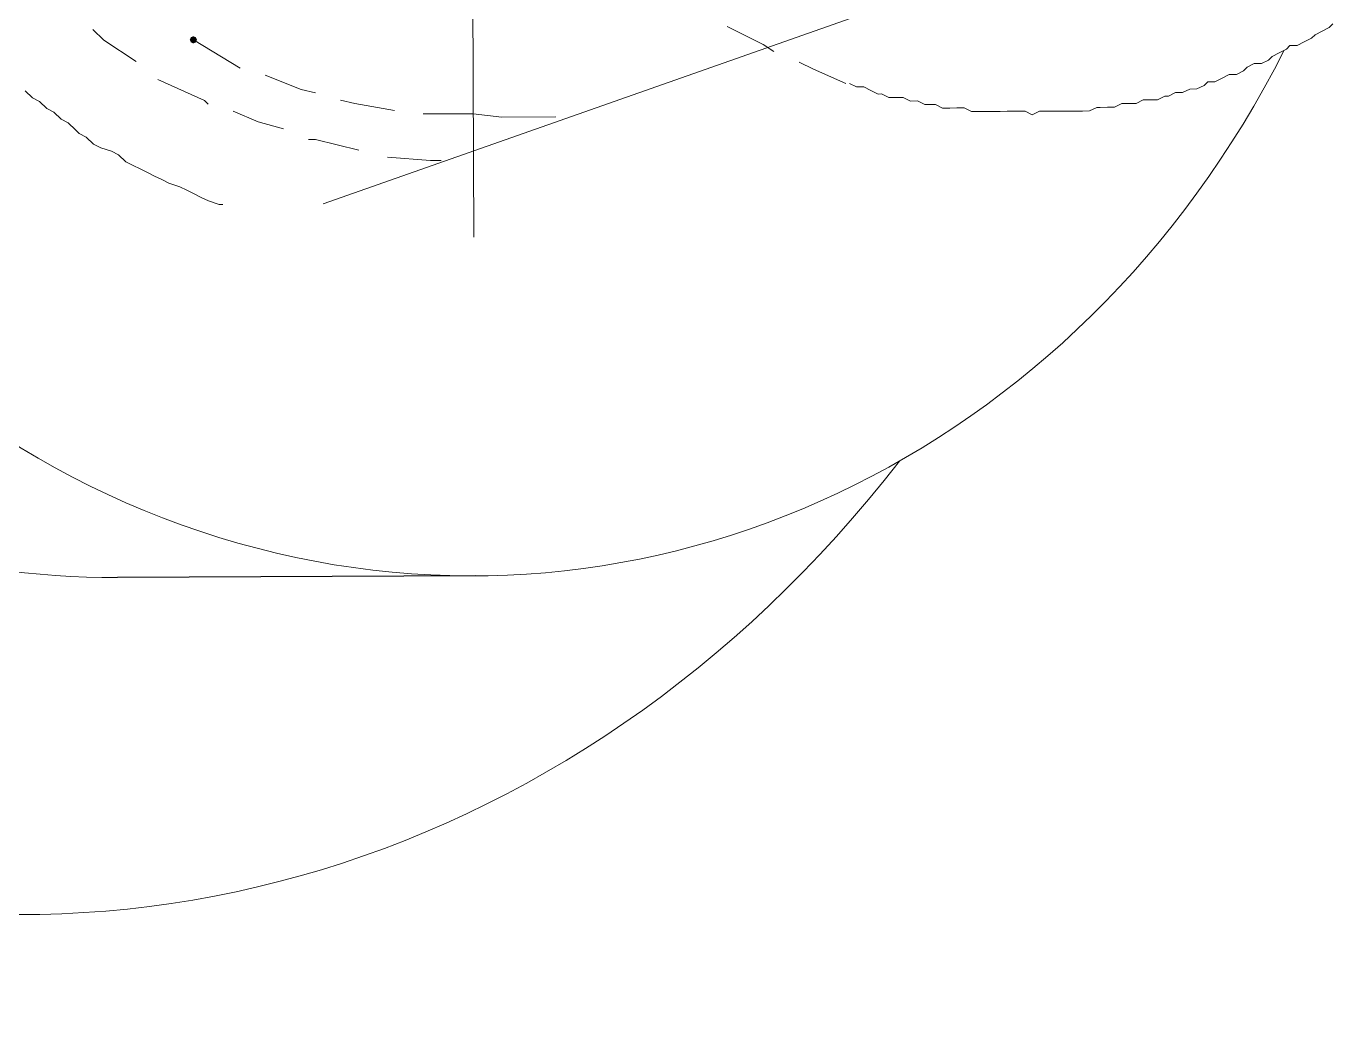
# Model space of a CAD drawing. Header units: millimetres. Extents: x 89051 to 218395, y -330386 to -125649.
# Drawn here: x 100704.91 to 100749.03, y -127070.32 to -127036.55 of the extents above; entities that cross this region are included whole.
import ezdxf

# ---------------------------------------------------------------- set-up
doc = ezdxf.new("R2010")
doc.units = ezdxf.units.MM
doc.header["$LTSCALE"] = 13
for name, pattern in [('1 实线', [0]), ('ACAD_ISO04W100', [30, 24, -3, 0, -3]), ('CENTER', [50.8, 31.75, -6.35, 6.35, -6.35])]:
    doc.linetypes.add(name, pattern=pattern)
doc.layers.get('0').update_dxf_attribs({"color": 1, "linetype": 'CENTER'})
doc.layers.add('C00-00-00', color=7, linetype='Continuous')
doc.layers.add('粗实线', color=4, linetype='Continuous')
doc.layers.add('标注、文本', color=3, linetype='Continuous', lineweight=25)

msp = doc.modelspace()

# ---------------------------------------------------------------- hatches: boundary and pattern name
at = {"layer": 'C00-00-00'}
h = msp.add_hatch(color=256, dxfattribs=at)
h.dxf.hatch_style = 2
h.paths.add_polyline_path([(100710.433, -127037.012), (100710.469, -127037.098), (100710.554, -127037.133), (100710.64, -127037.097), (100710.675, -127037.011), (100710.639, -127036.926), (100710.553, -127036.891), (100710.468, -127036.927)])

# ---------------------------------------------------------------- linework, layer by layer
at = {"color": 7, "linetype": '1 实线', "lineweight": 0, "extrusion": (0, 0, -1)}
for centre, major_axis, ratio, start_param, end_param in [((100704.687, -127020.581), (-0.209, 45.982), 0.866025, 2.304713, 7.120065), ((100719.918, -127020.512), (0.157, -34.608), 0.908418, 5.225125, 10.48821), ((100707.833, -127020.567), (0.157, -34.608), 0.908418, 6.283185, 9.424778)]:
    msp.add_ellipse(centre, major_axis=major_axis, ratio=ratio, start_param=start_param, end_param=end_param, dxfattribs=at)
at = {"layer": 'C00-00-00', "lineweight": 15}
for points in [[(100714.935, -127042.558), (100737.89, -127034.468)], [(100707.164, -127036.664), (100707.529, -127037.026)], [(100729.795, -127037.167), (100728.582, -127036.567)], [(100749.032, -127036.474), (100748.912, -127036.596), (100748.67, -127036.718), (100748.429, -127036.84), (100748.308, -127036.961), (100748.067, -127037.083), (100747.825, -127037.206), (100747.583, -127037.207), (100747.463, -127037.328), (100747.222, -127037.45), (100746.98, -127037.572), (100746.86, -127037.694), (100746.618, -127037.816), (100746.376, -127037.817), (100746.135, -127037.939), (100746.014, -127038.061), (100745.773, -127038.183), (100745.531, -127038.184), (100745.289, -127038.306), (100745.048, -127038.428), (100744.806, -127038.429), (100744.685, -127038.551), (100744.444, -127038.673), (100744.202, -127038.674), (100743.96, -127038.796), (100743.718, -127038.797), (100743.477, -127038.919), (100743.356, -127038.92), (100743.114, -127039.042), (100742.872, -127039.043), (100742.63, -127039.044), (100742.389, -127039.166), (100742.147, -127039.168), (100741.905, -127039.169), (100741.664, -127039.291), (100741.422, -127039.292), (100741.179, -127039.293), (100741.058, -127039.293), (100740.817, -127039.416), (100740.575, -127039.417), (100740.333, -127039.418), (100740.091, -127039.419), (100739.849, -127039.42), (100739.607, -127039.421), (100739.365, -127039.422), (100739.123, -127039.423), (100738.881, -127039.545), (100738.639, -127039.425), (100738.397, -127039.427), (100738.276, -127039.427), (100738.034, -127039.428), (100737.792, -127039.429), (100737.55, -127039.43), (100737.308, -127039.432), (100737.066, -127039.433), (100736.824, -127039.434), (100736.581, -127039.314), (100736.339, -127039.315), (100736.097, -127039.316), (100735.855, -127039.317), (100735.613, -127039.197), (100735.492, -127039.198), (100735.25, -127039.199), (100735.007, -127039.079), (100734.765, -127039.08), (100734.522, -127038.96), (100734.28, -127038.961), (100734.038, -127038.962), (100733.796, -127038.842), (100733.675, -127038.843), (100733.432, -127038.723), (100733.19, -127038.603), (100732.948, -127038.604), (100732.705, -127038.484)], [(100707.529, -127037.026), (100708.621, -127037.747)], [(100712.131, -127037.973), (100710.554, -127037.012)], [(100730.159, -127037.407), (100729.795, -127037.167)], [(100731.493, -127038.006), (100731.008, -127037.766)], [(100732.584, -127038.485), (100731.493, -127038.006)], [(100709.35, -127038.349), (100710.926, -127039.067)], [(100714.192, -127038.69), (100712.98, -127038.211)], [(100704.874, -127038.732), (100705.117, -127038.973), (100705.36, -127039.093), (100705.603, -127039.334), (100705.846, -127039.454), (100706.089, -127039.694), (100706.331, -127039.814), (100706.574, -127040.055), (100706.696, -127040.176), (100706.939, -127040.296), (100707.182, -127040.537), (100707.424, -127040.656), (100707.788, -127040.776), (100708.03, -127040.896), (100708.273, -127041.137), (100708.516, -127041.257), (100708.759, -127041.376), (100709.001, -127041.496), (100709.244, -127041.616), (100709.486, -127041.736), (100709.729, -127041.856), (100710.092, -127041.975), (100710.335, -127042.095), (100710.578, -127042.215), (100710.82, -127042.335), (100711.063, -127042.455), (100711.426, -127042.574), (100711.547, -127042.574)], [(100714.676, -127038.808), (100714.192, -127038.69)], [(100710.926, -127039.067), (100711.048, -127039.188)], [(100716.009, -127039.165), (100715.524, -127039.046)], [(100717.341, -127039.401), (100716.009, -127039.165)], [(100711.896, -127039.426), (100712.745, -127039.785)], [(100712.745, -127039.785), (100713.593, -127040.023)], [(100720.004, -127039.51), (100718.31, -127039.518)], [(100720.973, -127039.627), (100720.004, -127039.51)], [(100722.788, -127039.619), (100720.973, -127039.627)], [(100714.441, -127040.383), (100714.683, -127040.381)], [(100714.683, -127040.381), (100716.137, -127040.738)], [(100717.106, -127040.975), (100718.559, -127041.09)], [(100718.559, -127041.09), (100718.922, -127041.088)]]:
    msp.add_lwpolyline(points, dxfattribs=at)
at = {"layer": '标注、文本', "color": 1, "linetype": 'ACAD_ISO04W100', "lineweight": 15}
msp.add_line((100720.023, -127043.675), (100719.812, -126997.35), dxfattribs=at)
at = {"layer": '粗实线', "ltscale": 2}
msp.add_line((100720.075, -127055.12), (100707.99, -127055.175), dxfattribs=at)

doc.saveas('drawing.dxf')
